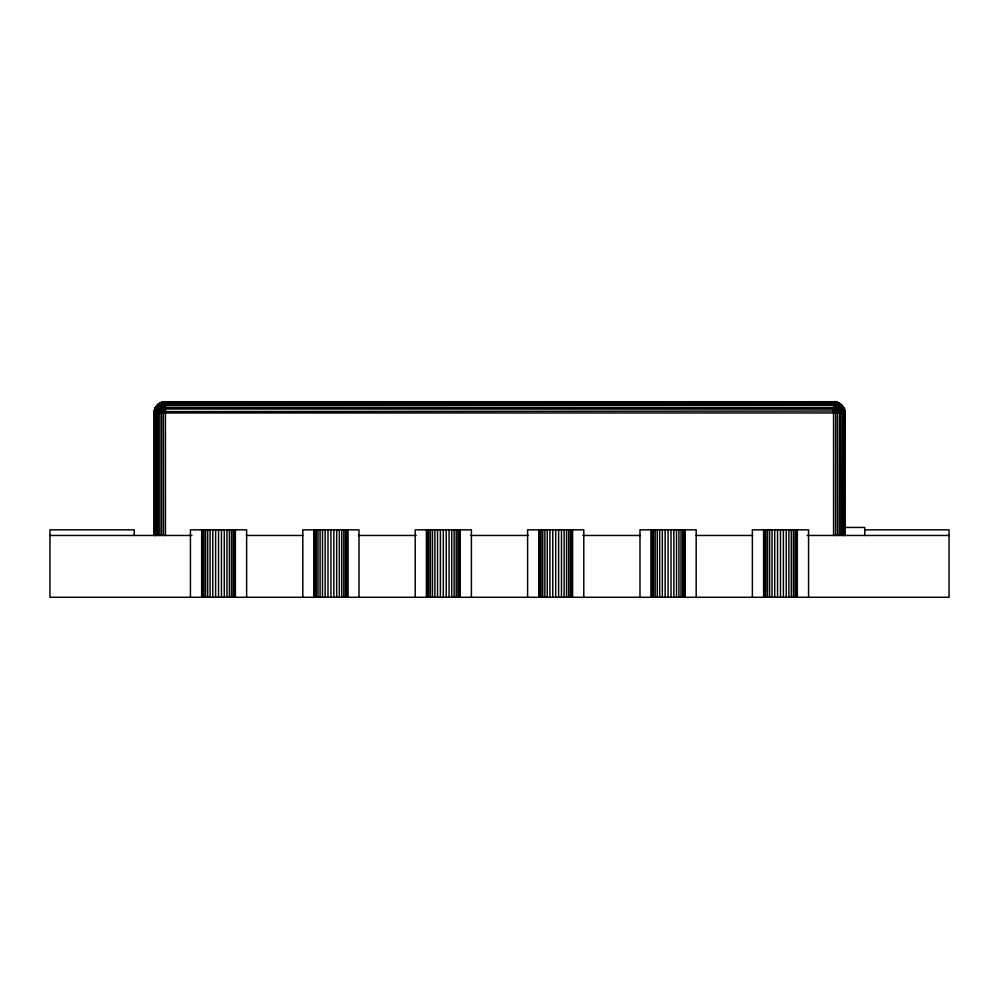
<?xml version="1.0" encoding="UTF-8"?>
<svg xmlns="http://www.w3.org/2000/svg" width="999" height="999" viewBox="0 0 999 999"><rect width="100%" height="100%" fill="white"/><g stroke="black" fill="none" stroke-linecap="round" stroke-linejoin="round"><path stroke-width="1.5" d="M165.434 412.962L164.735 411.6L165.434 401.723L833.566 401.723C839.585 401.586 844.942 406.955 844.804 412.962L844.804 535.464M844.642 535.464L844.642 412.962C845.129 406.943 839.485 401.598 833.566 401.723L833.566 535.464M154.358 535.464L154.358 412.962C153.858 406.943 159.503 401.586 165.434 401.723L165.434 535.464M161.588 535.464L161.588 412.962C160.939 409.802 164.972 400.874 164.773 402.048C161.601 400.562 153.384 406.993 154.196 412.962L154.196 535.464M156.818 405.731L841.982 405.507L844.03 408.978L844.804 412.962L154.196 412.962C154.108 407.455 158.591 402.385 164.073 401.81L834.914 401.81C840.621 402.322 844.255 407.58 844.642 412.962C848.251 403.409 824.175 399.438 838.798 403.009C846.34 408.866 836.837 400.437 833.74 401.81C834.19 405.045 834.215 408.341 834.252 411.6L833.566 412.962M159.815 535.464L159.815 412.962L162.313 404.545L165.434 401.723L162.737 402.048L157.979 404.545L154.87 409.115L159.291 403.708L165.434 401.723L160.227 403.009L838.798 403.009M154.196 412.962L154.645 410.277L154.358 412.962C154.82 407.629 158.366 402.297 164.086 401.81L162.837 402.048L165.26 401.81M159.815 412.962C159.291 408.891 160.702 402.597 165.434 401.723L161.588 402.447L158.004 404.545L841.021 404.545M160.327 403.009L165.434 401.723C160.115 402.222 158.591 408.541 158.204 412.962L158.204 535.464M844.13 535.464L844.305 411.6M156.818 535.464L156.818 412.962C157.867 408.391 159.64 401.923 165.434 401.723L159.54 403.708L155.482 407.742L843.518 407.742L841.945 405.507M162.25 402.447L158.042 406.581L156.818 412.962M159.815 403.234L165.434 401.723C159.653 401.723 155.544 407.53 155.694 412.962L155.694 535.464M154.358 412.962L155.519 408.978L154.907 411.6L155.657 410.277M839.185 535.464L839.447 411.6L837.499 404.545L835.664 402.447L833.566 401.723L834.939 404.545L835.626 411.6L835.526 535.464M154.87 535.464L154.87 412.962C155.22 407.767 158.716 402.422 164.211 401.81M842.182 535.464L842.469 411.6L839.522 404.545L836.75 402.447L833.566 401.723L836.263 402.048L837.549 402.447L161.438 402.447L165.434 401.723L160.752 403.009L156.393 406.581M843.556 411.6L843.481 408.978M157.055 405.507L154.271 411.6L833.566 411.014L835.526 412.962L836.95 411.6C839.16 407.392 829.832 398.651 837.537 402.447M155.707 407.742L154.558 410.277L164.76 410.277L165.434 411.014M834.028 404.545L834.14 406.581L842.819 406.581L844.13 409.115L154.92 408.978M842.706 406.581L838.598 403.009L833.566 401.723C838.935 401.635 843.381 406.431 843.843 411.6L843.306 535.464M155.045 408.978L154.533 411.6L155.132 410.277M834.19 407.742L833.566 409.115L834.24 410.277L844.48 410.277L844.804 412.962M834.877 401.81L836.163 402.048L833.74 402.048L833.89 403.009M165.097 403.009L165.26 402.048M841.795 405.507L838.248 403.009L833.566 401.723C838.511 401.873 841.27 407.217 841.583 411.6L840.796 412.962L840.796 535.464M164.76 410.277L165.434 409.115L164.81 407.742M165.172 401.81L163.374 411.6L163.474 535.464M837.412 535.464L837.412 412.962L838.236 411.6L837.087 405.507L834.14 401.81M833.566 404.358L839.947 403.708M155.981 410.277L155.145 411.6L155.694 412.962L157.592 410.277M157.717 406.581L159.216 404.545L156.706 406.581L157.492 405.507M155.482 407.742L156.281 406.581L164.86 406.581L164.972 404.545M833.566 407.342L834.14 406.581M155.32 408.978L156.269 407.742M155.594 407.742L158.966 404.545M158.004 404.545L161.588 402.447L159.116 403.708L165.434 403.234M155.744 408.978L158.042 406.581M159.715 403.708L156.044 407.742M156.718 410.277L157.879 408.978L158.579 410.277M833.566 411.014L834.24 410.277M164.735 411.6L163.474 412.962L162.05 411.6M160.614 403.009L156.281 406.581L157.343 405.507M159.553 411.6L158.204 412.962L157.417 411.6M158.404 404.545L161.663 402.447M160.152 405.507L158.791 406.581L159.191 407.742M162.412 403.009L164.51 401.81L161.076 403.009L165.434 401.723M158.142 405.507L159.478 404.545M162.313 404.545L163.486 403.708M158.716 405.507L161.426 403.708M159.39 405.507L160.752 404.545M158.142 404.545L159.403 403.708M161.501 404.545L163.848 403.009M158.566 404.545L159.902 403.708M158.754 404.545L160.102 403.708M162.063 403.708L163.237 403.009M164.223 402.447L164.935 402.048M160.839 403.708L162.15 403.009M160.327 403.708L161.676 403.009M160.752 403.009L164.298 401.81L163.287 402.048M163.761 402.447L164.61 402.048M162.737 402.447L161.463 403.009L164.648 401.81M161.264 403.009L163.736 402.048M164.785 401.81L164.148 402.048L164.935 401.81M162.924 402.447L164.011 402.048M161.438 402.447L164.398 401.81M163.499 402.048L164.573 401.81M834.252 411.6L844.717 411.6M844.467 527.435L864.759 527.435L864.759 535.464M864.759 529.845L949.05 529.845L949.05 597.277L49.95 597.277L49.95 529.845L134.241 529.845L134.241 535.464M49.95 535.464L191.908 535.464M246.416 535.464L302.822 535.464M358.554 535.464L416.171 535.464M470.691 535.464L528.309 535.464M582.829 535.464L640.446 535.464M696.178 535.464L752.584 535.464M807.092 535.464L949.05 535.464M834.352 401.81L837.537 403.009L833.566 401.723L837.924 403.009L833.566 401.723L835.526 401.898M834.789 401.81L838.248 403.009M834.415 401.81C839.16 403.109 840.371 408.703 840.796 412.962L839.447 411.6M837.137 402.447L835.813 402.048C840.521 403.309 843.356 408.279 843.306 412.962L842.469 411.6M836.25 402.447L837.087 403.009M835.876 402.447L836.588 403.009M839.285 403.708L841.857 406.581L840.596 404.545L837.399 402.447L840.733 404.545L843.144 407.742M839.784 404.545L841.283 406.581L841.096 405.507M164.86 406.581L165.434 407.342M841.508 405.507L842.294 406.581M838.236 411.6L839.185 412.962M165.035 403.708L165.434 404.358M160.764 411.6L161.588 412.962M159.628 406.581L160.19 407.742M841.583 411.6L842.182 412.962M836.95 411.6L837.412 412.962M843.955 408.978L844.642 412.962M843.83 408.978L844.467 411.6M843.843 411.6L844.13 412.962M843.868 410.277L844.093 411.6M154.695 411.6L154.87 412.962M808.566 597.277L808.566 529.845L752.372 529.845L752.372 597.277M797.327 529.845L797.327 597.277M797.065 529.845L797.065 597.277M796.315 529.845L796.315 597.277M795.067 529.845L795.067 597.277M793.381 529.845L793.381 597.277M791.308 529.845L791.308 597.277M788.898 529.845L788.898 597.277M786.238 529.845L786.238 597.277M783.391 529.845L783.391 597.277M780.469 529.845L780.469 597.277M777.547 529.845L777.547 597.277M774.7 529.845L774.7 597.277M772.04 529.845L772.04 597.277M769.63 529.845L769.63 597.277M767.557 529.845L767.557 597.277M765.871 529.845L765.871 597.277M764.622 529.845L764.622 597.277M763.86 529.845L763.86 597.277M763.611 529.845L763.611 597.277M696.178 597.277L696.178 529.845L639.984 529.845L639.984 597.277M684.939 529.845L684.939 597.277M684.677 529.845L684.677 597.277M683.915 529.845L683.915 597.277M682.679 529.845L682.679 597.277M680.993 529.845L680.993 597.277M678.92 529.845L678.92 597.277M676.51 529.845L676.51 597.277M673.85 529.845L673.85 597.277M671.003 529.845L671.003 597.277M668.081 529.845L668.081 597.277M665.147 529.845L665.147 597.277M662.312 529.845L662.312 597.277M659.652 529.845L659.652 597.277M657.242 529.845L657.242 597.277M655.169 529.845L655.169 597.277M653.483 529.845L653.483 597.277M652.235 529.845L652.235 597.277M651.473 529.845L651.473 597.277M651.223 529.845L651.223 597.277M583.791 597.277L583.791 529.845L527.597 529.845L527.597 597.277M572.552 529.845L572.552 597.277M572.29 529.845L572.29 597.277M571.54 529.845L571.54 597.277M570.292 529.845L570.292 597.277M568.606 529.845L568.606 597.277M566.533 529.845L566.533 597.277M564.123 529.845L564.123 597.277M561.463 529.845L561.463 597.277M558.628 529.845L558.628 597.277M555.694 529.845L555.694 597.277M552.772 529.845L552.772 597.277M549.925 529.845L549.925 597.277M547.265 529.845L547.265 597.277M544.855 529.845L544.855 597.277M542.782 529.845L542.782 597.277M541.096 529.845L541.096 597.277M539.847 529.845L539.847 597.277M539.085 529.845L539.085 597.277M538.836 529.845L538.836 597.277M471.403 597.277L471.403 529.845L415.209 529.845L415.209 597.277M460.164 529.845L460.164 597.277M459.902 529.845L459.902 597.277M459.153 529.845L459.153 597.277M457.904 529.845L457.904 597.277M456.218 529.845L456.218 597.277M454.145 529.845L454.145 597.277M451.735 529.845L451.735 597.277M449.075 529.845L449.075 597.277M446.241 529.845L446.241 597.277M443.306 529.845L443.306 597.277M440.384 529.845L440.384 597.277M437.537 529.845L437.537 597.277M434.877 529.845L434.877 597.277M432.467 529.845L432.467 597.277M430.394 529.845L430.394 597.277M428.708 529.845L428.708 597.277M427.46 529.845L427.46 597.277M426.698 529.845L426.698 597.277M426.448 529.845L426.448 597.277M359.016 597.277L359.016 529.845L302.822 529.845L302.822 597.277M347.777 529.845L347.777 597.277M347.515 529.845L347.515 597.277M346.765 529.845L346.765 597.277M345.517 529.845L345.517 597.277M343.831 529.845L343.831 597.277M341.758 529.845L341.758 597.277M339.348 529.845L339.348 597.277M336.688 529.845L336.688 597.277M333.853 529.845L333.853 597.277M330.919 529.845L330.919 597.277M327.997 529.845L327.997 597.277M325.15 529.845L325.15 597.277M322.49 529.845L322.49 597.277M320.08 529.845L320.08 597.277M318.007 529.845L318.007 597.277M316.321 529.845L316.321 597.277M315.072 529.845L315.072 597.277M314.31 529.845L314.31 597.277M314.061 529.845L314.061 597.277M246.628 597.277L246.628 529.845L190.434 529.845L190.434 597.277M235.389 529.845L235.389 597.277M235.127 529.845L235.127 597.277M234.378 529.845L234.378 597.277M233.129 529.845L233.129 597.277M231.443 529.845L231.443 597.277M229.37 529.845L229.37 597.277M226.96 529.845L226.96 597.277M224.3 529.845L224.3 597.277M221.453 529.845L221.453 597.277M218.531 529.845L218.531 597.277M215.609 529.845L215.609 597.277M212.762 529.845L212.762 597.277M210.102 529.845L210.102 597.277M207.692 529.845L207.692 597.277M205.607 529.845L205.607 597.277M203.921 529.845L203.921 597.277M202.685 529.845L202.685 597.277M201.923 529.845L201.923 597.277M201.673 529.845L201.673 597.277M164.098 401.81L162.8 402.048L164.123 401.81"/></g></svg>
